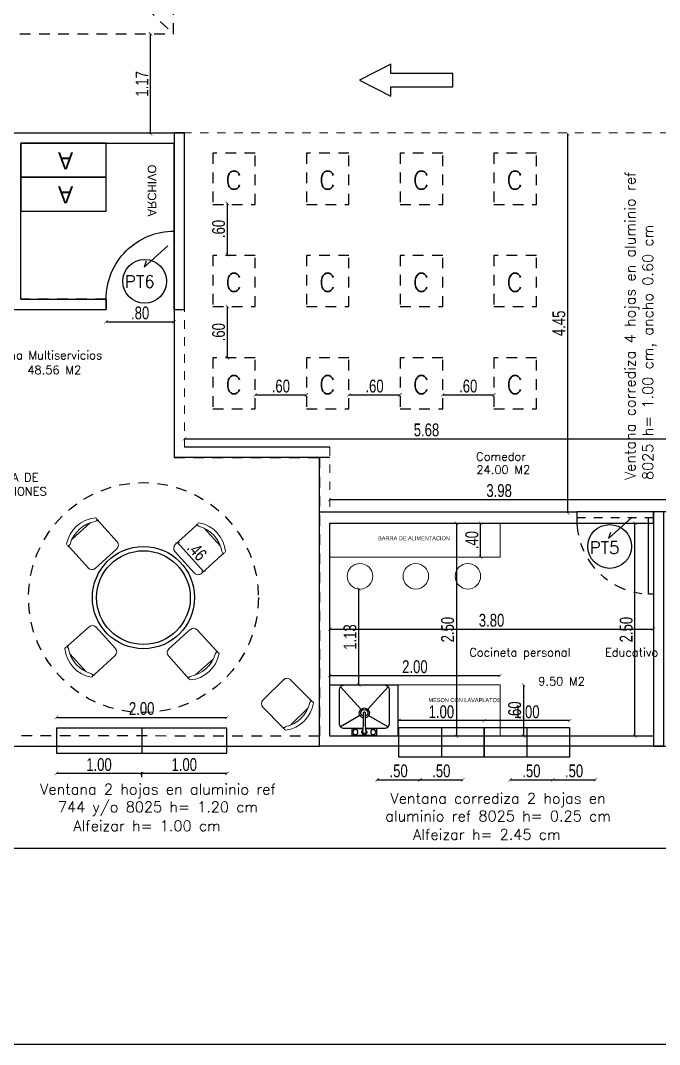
# Model space of a CAD drawing. Header units: metres. Extents: x 167 to 250, y 44 to 219.
# Drawn here: x 233.51 to 241.02, y 95.22 to 107.25 of the extents above; entities that cross this region are included whole.
import ezdxf

# ---------------------------------------------------------------- set-up
doc = ezdxf.new("R2010")
doc.units = ezdxf.units.M
for name, pattern in [('06-PT1-01$0$HIDDEN2', [0.1875, 0.125, -0.0625]), ('HIDDEN', [9.525, 6.35, -3.175]), ('TRAZO_Y_PUNTO2', [0.5, 0.25, -0.125, 0, -0.125])]:
    doc.linetypes.add(name, pattern=pattern)
for name, color, linetype, lineweight in [('A-PROY', 6, 'HIDDEN', 9), ('accesorios', 133, 'Continuous', 5), ('COTAS', 253, 'Continuous', 15), ('LINEA SUAVE', 253, 'Continuous', 5), ('muros', 5, 'Continuous', 25), ('puntea', 253, '06-PT1-01$0$HIDDEN2', 25)]:
    doc.layers.add(name, color=color, linetype=linetype, lineweight=lineweight)
for name, color, linetype in [('A-TEXTO', 130, 'Continuous'), ('A_MOBILIARIO', 8, 'Continuous'), ('A_TEXTO', 130, 'Continuous')]:
    doc.layers.add(name, color=color, linetype=linetype)
doc.layers.add('A1-DISEÑO', color=210, linetype='Continuous', transparency=0.2)
doc.styles.add('CORDENADAS', font='romans.shx', dxfattribs={"height": 1})
doc.styles.add('ING_75', font='swisscl.ttf', dxfattribs={"height": 0.15})
doc.dimstyles.new('ESC_1_75_ING', dxfattribs={"dimtxt": 0.15, "dimasz": 0.04, "dimexe": 0, "dimexo": 0, "dimgap": 0.0263, "dimtad": 1, "dimzin": 4, "dimdsep": 46, "dimtxsty": 'ING_75', "dimblk": 'ARCHTICK', "dimcen": 0.06, "dimse1": 1, "dimse2": 1, "dimclrd": 256, "dimclre": 2, "dimclrt": 1, "dimadec": 0, "dimazin": 0, "dimtfac": 1, "dimtix": 1, "dimtmove": 2, "dimatfit": 3, "dimldrblk": 'ARCHTICK', "dimfxl": 0, "dimtvp": 1.75, "dimtolj": 1, "dimtzin": 4, "dimarcsym": 0})

# ---------------------------------------------------------------- blocks, each defined once
blk = doc.blocks.new('_ArchTick')
at = {"color": 0, "linetype": 'ByBlock', "const_width": 0.15}
blk.add_lwpolyline([(-0.5, -0.5), (0.5, 0.5)], dxfattribs=at)
blk = doc.blocks.new('*D616')
at = {"layer": 'Defpoints', "color": 0, "transparency": 16777216}
for p in [(239.145, 99.445), (239.145, 98.845), (239.42, 98.845)]:
    blk.add_point(p, dxfattribs=at)
at = {"layer": 'muros', "lineweight": -2, "transparency": 16777216}
blk.add_line((239.42, 99.445), (239.42, 98.845), dxfattribs=at)
at = {"layer": 'muros', "lineweight": -2, "transparency": 16777216, "xscale": 0.04, "yscale": 0.04, "zscale": 0.04}
for p, rotation in [((239.42, 99.445), 90), ((239.42, 98.845), 270)]:
    blk.add_blockref('_ArchTick', p, dxfattribs=dict(at, rotation=rotation))
at = {"layer": 'muros', "color": 1, "transparency": 16777216, "insert": (239.317, 99.145), "char_height": 0.15, "attachment_point": 5, "rotation": 90, "style": 'ING_75'}
blk.add_mtext('\\A1;.60', dxfattribs=at)
blk = doc.blocks.new('*D638')
at = {"layer": 'Defpoints', "color": 0, "transparency": 16777216}
for p in [(238.917, 101.345), (239.145, 101.345), (239.145, 100.945)]:
    blk.add_point(p, dxfattribs=at)
at = {"layer": 'muros', "lineweight": -2, "transparency": 16777216}
blk.add_line((238.917, 100.945), (238.917, 101.345), dxfattribs=at)
at = {"layer": 'muros', "lineweight": -2, "transparency": 16777216, "xscale": 0.04, "yscale": 0.04, "zscale": 0.04}
for p, rotation in [((238.917, 101.345), 90), ((238.917, 100.945), 270)]:
    blk.add_blockref('_ArchTick', p, dxfattribs=dict(at, rotation=rotation))
at = {"layer": 'muros', "color": 1, "transparency": 16777216, "insert": (238.814, 101.145), "char_height": 0.15, "attachment_point": 5, "rotation": 90, "style": 'ING_75'}
blk.add_mtext('\\A1;.40', dxfattribs=at)
blk = doc.blocks.new('*D639')
at = {"layer": 'Defpoints', "color": 0, "transparency": 16777216}
for p in [(237.486, 100.571), (237.5, 100.571), (237.145, 99.445)]:
    blk.add_point(p, dxfattribs=at)
at = {"layer": 'muros', "lineweight": -2, "transparency": 16777216}
blk.add_line((237.486, 99.445), (237.486, 100.571), dxfattribs=at)
at = {"layer": 'muros', "lineweight": -2, "transparency": 16777216, "xscale": 0.04, "yscale": 0.04, "zscale": 0.04}
for p, rotation in [((237.486, 100.571), 90), ((237.486, 99.445), 270)]:
    blk.add_blockref('_ArchTick', p, dxfattribs=dict(at, rotation=rotation))
at = {"layer": 'muros', "color": 1, "transparency": 16777216, "insert": (237.383, 100.008), "char_height": 0.15, "attachment_point": 5, "rotation": 90, "style": 'ING_75'}
blk.add_mtext('\\A1;1.13', dxfattribs=at)
blk = doc.blocks.new('LAVADO')
for p, q in [((0.195, 0.043), (0.085, 0.235)), ((0.257, 0.034), (0.48, 0.235)), ((0.195, -0.043), (0.085, -0.235)), ((0.257, -0.034), (0.48, -0.235))]:
    blk.add_line(p, q)
for points in [[(0.07, 0.011), (0.07, 0.2, -0.414214), (0.12, 0.25), (0.445, 0.25, -0.414214), (0.495, 0.2), (0.495, -0.2, -0.414214), (0.445, -0.25), (0.12, -0.25, -0.414214), (0.07, -0.2), (0.07, -0.011, -0.414214)], [(0.065, -0.011), (0.065, -0.125), (0, -0.125), (0, 0.125), (0.065, 0.125), (0.065, 0.011, -0.414214)]]:
    blk.add_lwpolyline(points, format="xyb")
blk.add_lwpolyline([(0.034, -0.015), (0.1, -0.008), (0.225, -0.008, 1), (0.225, 0.007), (0.1, 0.007), (0.034, 0.015, 1.118823)], format="xyb", close=True)
for centre in [(0.032, 0.088), (0.032, -0.088)]:
    blk.add_circle(centre, 0.025)
for centre, radius, start, end in [((0.032, 0), 0.025, 30.4504, 329.5496), ((0.22, 0), 0.05, 188.6269, 171.3731), ((0.22, 0), 0.035, 192.3736, 167.6264)]:
    blk.add_arc(centre, radius, start, end)
blk = doc.blocks.new('*D640')
at = {"layer": 'Defpoints', "color": 0, "transparency": 16777216}
for p in [(239.145, 99.556), (237.145, 99.445), (239.145, 99.445)]:
    blk.add_point(p, dxfattribs=at)
at = {"layer": 'muros', "lineweight": -2, "transparency": 16777216}
blk.add_line((237.145, 99.556), (239.145, 99.556), dxfattribs=at)
at = {"layer": 'muros', "lineweight": -2, "transparency": 16777216, "xscale": 0.04, "yscale": 0.04, "zscale": 0.04, "rotation": 180}
blk.add_blockref('_ArchTick', (237.145, 99.556), dxfattribs=at)
at = {"layer": 'muros', "lineweight": -2, "transparency": 16777216, "xscale": 0.04, "yscale": 0.04, "zscale": 0.04}
blk.add_blockref('_ArchTick', (239.145, 99.556), dxfattribs=at)
at = {"layer": 'muros', "color": 1, "transparency": 16777216, "insert": (238.145, 99.659), "char_height": 0.15, "attachment_point": 5, "style": 'ING_75'}
blk.add_mtext('\\A1;2.00', dxfattribs=at)
blk = doc.blocks.new('*D682')
at = {"layer": 'Defpoints', "color": 0, "transparency": 16777216}
for p in [(239.433, 105.915), (239.939, 105.915), (239.433, 101.465)]:
    blk.add_point(p, dxfattribs=at)
at = {"layer": 'muros', "lineweight": -2, "transparency": 16777216}
blk.add_line((239.939, 101.465), (239.939, 105.915), dxfattribs=at)
at = {"layer": 'muros', "lineweight": -2, "transparency": 16777216, "xscale": 0.04, "yscale": 0.04, "zscale": 0.04}
for p, rotation in [((239.939, 105.915), 90), ((239.939, 101.465), 270)]:
    blk.add_blockref('_ArchTick', p, dxfattribs=dict(at, rotation=rotation))
at = {"layer": 'muros', "color": 1, "transparency": 16777216, "insert": (239.836, 103.69), "char_height": 0.15, "attachment_point": 5, "rotation": 90, "style": 'ING_75'}
blk.add_mtext('\\A1;4.45', dxfattribs=at)
blk = doc.blocks.new('*D736')
at = {"layer": 'COTAS', "lineweight": -2, "transparency": 16777216}
blk.add_line((228.167, 94.529), (228.167, 93.529), dxfattribs=at)
at = {"layer": 'Defpoints', "color": 0, "transparency": 16777216}
for p in [(228.333, 94.529), (228.167, 93.529), (228.333, 93.529)]:
    blk.add_point(p, dxfattribs=at)
at = {"layer": 'COTAS', "lineweight": -2, "transparency": 16777216, "xscale": 0.04, "yscale": 0.04, "zscale": 0.04}
for p, rotation in [((228.167, 94.529), 90), ((228.167, 93.529), 270)]:
    blk.add_blockref('_ArchTick', p, dxfattribs=dict(at, rotation=rotation))
at = {"layer": 'COTAS', "color": 1, "transparency": 16777216, "insert": (228.064, 94.029), "char_height": 0.15, "attachment_point": 5, "rotation": 90, "style": 'ING_75'}
blk.add_mtext('\\A1;1.00', dxfattribs=at)
blk = doc.blocks.new('*D737')
at = {"layer": 'Defpoints', "color": 0, "transparency": 16777216}
for p in [(228.333, 94.663), (228.333, 94.373), (228.733, 94.373)]:
    blk.add_point(p, dxfattribs=at)
at = {"layer": 'muros', "lineweight": -2, "transparency": 16777216}
blk.add_line((228.733, 94.663), (228.333, 94.663), dxfattribs=at)
at = {"layer": 'muros', "lineweight": -2, "transparency": 16777216, "xscale": 0.04, "yscale": 0.04, "zscale": 0.04, "rotation": 180}
blk.add_blockref('_ArchTick', (228.333, 94.663), dxfattribs=at)
at = {"layer": 'muros', "lineweight": -2, "transparency": 16777216, "xscale": 0.04, "yscale": 0.04, "zscale": 0.04}
blk.add_blockref('_ArchTick', (228.733, 94.663), dxfattribs=at)
at = {"layer": 'muros', "color": 1, "transparency": 16777216, "insert": (228.533, 94.766), "char_height": 0.15, "attachment_point": 5, "style": 'ING_75'}
blk.add_mtext('\\A1;.40', dxfattribs=at)
blk = doc.blocks.new('*D738')
at = {"layer": 'Defpoints', "color": 0, "transparency": 16777216}
for p in [(229.133, 94.664), (228.733, 94.373), (229.133, 94.373)]:
    blk.add_point(p, dxfattribs=at)
at = {"layer": 'muros', "lineweight": -2, "transparency": 16777216}
blk.add_line((228.733, 94.664), (229.133, 94.664), dxfattribs=at)
at = {"layer": 'muros', "lineweight": -2, "transparency": 16777216, "xscale": 0.04, "yscale": 0.04, "zscale": 0.04, "rotation": 180}
blk.add_blockref('_ArchTick', (228.733, 94.664), dxfattribs=at)
at = {"layer": 'muros', "lineweight": -2, "transparency": 16777216, "xscale": 0.04, "yscale": 0.04, "zscale": 0.04}
blk.add_blockref('_ArchTick', (229.133, 94.664), dxfattribs=at)
at = {"layer": 'muros', "color": 1, "transparency": 16777216, "insert": (228.933, 94.767), "char_height": 0.15, "attachment_point": 5, "style": 'ING_75'}
blk.add_mtext('\\A1;.40', dxfattribs=at)
blk = doc.blocks.new('*D747')
at = {"layer": 'Defpoints', "color": 0, "transparency": 16777216}
for p in [(240.045, 101.345), (240.729, 101.345), (240.945, 98.845)]:
    blk.add_point(p, dxfattribs=at)
at = {"layer": 'muros', "lineweight": -2, "transparency": 16777216}
blk.add_line((240.729, 98.845), (240.729, 101.345), dxfattribs=at)
at = {"layer": 'muros', "lineweight": -2, "transparency": 16777216, "xscale": 0.04, "yscale": 0.04, "zscale": 0.04}
for p, rotation in [((240.729, 101.345), 90), ((240.729, 98.845), 270)]:
    blk.add_blockref('_ArchTick', p, dxfattribs=dict(at, rotation=rotation))
at = {"layer": 'muros', "color": 1, "transparency": 16777216, "insert": (240.626, 100.095), "char_height": 0.15, "attachment_point": 5, "rotation": 90, "style": 'ING_75'}
blk.add_mtext('\\A1;2.50', dxfattribs=at)
blk = doc.blocks.new('*D769')
at = {"layer": 'Defpoints', "color": 0, "transparency": 16777216}
for p in [(235.042, 107.087), (235.311, 107.087), (237.145, 105.915)]:
    blk.add_point(p, dxfattribs=at)
at = {"layer": 'muros', "lineweight": -2, "transparency": 16777216}
blk.add_line((235.042, 105.915), (235.042, 107.087), dxfattribs=at)
at = {"layer": 'muros', "lineweight": -2, "transparency": 16777216, "xscale": 0.04, "yscale": 0.04, "zscale": 0.04}
for p, rotation in [((235.042, 107.087), 90), ((235.042, 105.915), 270)]:
    blk.add_blockref('_ArchTick', p, dxfattribs=dict(at, rotation=rotation))
at = {"layer": 'muros', "color": 1, "transparency": 16777216, "insert": (234.941, 106.501), "char_height": 0.15, "attachment_point": 5, "rotation": 90, "style": 'ING_75'}
blk.add_mtext('\\A1;1.17', dxfattribs=at)
blk = doc.blocks.new('*D772')
at = {"layer": 'Defpoints', "color": 0, "transparency": 16777216}
for p in [(235.439, 102.662), (241.123, 102.662), (241.123, 102.336)]:
    blk.add_point(p, dxfattribs=at)
at = {"layer": 'muros', "lineweight": -2, "transparency": 16777216}
blk.add_line((235.439, 102.336), (241.123, 102.336), dxfattribs=at)
at = {"layer": 'muros', "lineweight": -2, "transparency": 16777216, "xscale": 0.04, "yscale": 0.04, "zscale": 0.04, "rotation": 180}
blk.add_blockref('_ArchTick', (235.439, 102.336), dxfattribs=at)
at = {"layer": 'muros', "lineweight": -2, "transparency": 16777216, "xscale": 0.04, "yscale": 0.04, "zscale": 0.04}
blk.add_blockref('_ArchTick', (241.123, 102.336), dxfattribs=at)
at = {"layer": 'muros', "color": 1, "transparency": 16777216, "insert": (238.281, 102.439), "char_height": 0.15, "attachment_point": 5, "style": 'ING_75'}
blk.add_mtext('\\A1;5.68', dxfattribs=at)
blk = doc.blocks.new('rhyhyj')
at = {"layer": 'LINEA SUAVE'}
for p, q in [((223.943, 104.857), (223.943, 104.514)), ((224.001, 104.914), (224.324, 104.914)), ((224.324, 104.914), (224.001, 104.914)), ((224.381, 104.544), (224.381, 104.828)), ((224.001, 104.457), (224.324, 104.457)), ((224.324, 104.457), (224.001, 104.457))]:
    blk.add_line(p, q, dxfattribs=at)
for centre, radius, start, end in [((224.001, 104.857), 0.0571, 90, 180), ((224.324, 104.972), 0.0571, 270, 297.5844), ((224.324, 104.857), 0.0571, 62.4156, 90), ((224.369, 104.898), 0.0209, 53.3099, 212.0274), ((224.035, 104.686), 0.374, 327.5758, 32.4242), ((224.077, 104.686), 0.381, 323.1301, 36.8699), ((224.001, 104.514), 0.0571, 180, 270), ((224.324, 104.514), 0.0571, 270, 297.5844), ((224.369, 104.474), 0.0209, 147.9726, 306.6901), ((224.324, 104.4), 0.0571, 62.4156, 90)]:
    blk.add_arc(centre, radius, start, end, dxfattribs=at)
blk = doc.blocks.new('*D778')
at = {"layer": 'Defpoints', "color": 0, "transparency": 16777216}
for p in [(235.331, 101.094), (235.638, 100.755), (235.664, 100.779)]:
    blk.add_point(p, dxfattribs=at)
at = {"layer": 'muros', "lineweight": -2, "transparency": 16777216}
blk.add_line((235.357, 101.117), (235.664, 100.779), dxfattribs=at)
at = {"layer": 'muros', "lineweight": -2, "transparency": 16777216, "xscale": 0.04, "yscale": 0.04, "zscale": 0.04}
for p, rotation in [((235.357, 101.117), 132.1910990063001), ((235.664, 100.779), 312.1910990063001)]:
    blk.add_blockref('_ArchTick', p, dxfattribs=dict(at, rotation=rotation))
at = {"layer": 'muros', "color": 1, "transparency": 16777216, "insert": (235.587, 101.017), "char_height": 0.15, "attachment_point": 5, "rotation": 312.1911, "style": 'ING_75'}
blk.add_mtext('\\A1;.46', dxfattribs=at)
blk = doc.blocks.new('*U819')
at = {"layer": 'A1-DISEÑO', "linetype": 'TRAZO_Y_PUNTO2', "ltscale": 0.08, "transparency": 33554687}
blk.add_line((1.2, -0.06), (0.4, -0.06), dxfattribs=at)
at = {"layer": 'A1-DISEÑO', "transparency": 33554687}
for points in [[(0.45, -0.06), (0.4, -0.06), (0.4, 0.74), (0.45, 0.74)], [(1.2, 0), (0.4, 0), (0.4, -0.12), (1.2, -0.12)]]:
    blk.add_lwpolyline(points, close=True, dxfattribs=at)
at = {"layer": 'A1-DISEÑO', "linetype": 'TRAZO_Y_PUNTO2', "ltscale": 0.5, "transparency": 33554687}
blk.add_arc((0.425, -0.035), 0.776, 2.6157, 88.1534, dxfattribs=at)
blk = doc.blocks.new('*D839')
at = {"layer": 'Defpoints', "color": 0, "transparency": 16777216}
for p in [(235.771, 103.886), (235.944, 103.886), (235.771, 103.286)]:
    blk.add_point(p, dxfattribs=at)
at = {"layer": 'muros', "lineweight": -2, "transparency": 16777216}
blk.add_line((235.944, 103.286), (235.944, 103.886), dxfattribs=at)
at = {"layer": 'muros', "lineweight": -2, "transparency": 16777216, "xscale": 0.04, "yscale": 0.04, "zscale": 0.04}
for p, rotation in [((235.944, 103.886), 90), ((235.944, 103.286), 270)]:
    blk.add_blockref('_ArchTick', p, dxfattribs=dict(at, rotation=rotation))
at = {"layer": 'muros', "color": 1, "transparency": 16777216, "insert": (235.841, 103.586), "char_height": 0.15, "attachment_point": 5, "rotation": 90, "style": 'ING_75'}
blk.add_mtext('\\A1;.60', dxfattribs=at)
blk = doc.blocks.new('*D840')
at = {"layer": 'Defpoints', "color": 0, "transparency": 16777216}
for p in [(236.871, 102.85), (236.271, 102.686), (236.871, 102.686)]:
    blk.add_point(p, dxfattribs=at)
at = {"layer": 'muros', "lineweight": -2, "transparency": 16777216}
blk.add_line((236.271, 102.85), (236.871, 102.85), dxfattribs=at)
at = {"layer": 'muros', "lineweight": -2, "transparency": 16777216, "xscale": 0.04, "yscale": 0.04, "zscale": 0.04, "rotation": 180}
blk.add_blockref('_ArchTick', (236.271, 102.85), dxfattribs=at)
at = {"layer": 'muros', "lineweight": -2, "transparency": 16777216, "xscale": 0.04, "yscale": 0.04, "zscale": 0.04}
blk.add_blockref('_ArchTick', (236.871, 102.85), dxfattribs=at)
at = {"layer": 'muros', "color": 1, "transparency": 16777216, "insert": (236.571, 102.953), "char_height": 0.15, "attachment_point": 5, "style": 'ING_75'}
blk.add_mtext('\\A1;.60', dxfattribs=at)
blk = doc.blocks.new('*D841')
at = {"layer": 'Defpoints', "color": 0, "transparency": 16777216}
for p in [(237.145, 102.235), (241.123, 102.235), (241.123, 101.622)]:
    blk.add_point(p, dxfattribs=at)
at = {"layer": 'muros', "lineweight": -2, "transparency": 16777216}
blk.add_line((237.145, 101.622), (241.123, 101.622), dxfattribs=at)
at = {"layer": 'muros', "lineweight": -2, "transparency": 16777216, "xscale": 0.04, "yscale": 0.04, "zscale": 0.04, "rotation": 180}
blk.add_blockref('_ArchTick', (237.145, 101.622), dxfattribs=at)
at = {"layer": 'muros', "lineweight": -2, "transparency": 16777216, "xscale": 0.04, "yscale": 0.04, "zscale": 0.04}
blk.add_blockref('_ArchTick', (241.123, 101.622), dxfattribs=at)
at = {"layer": 'muros', "color": 1, "transparency": 16777216, "insert": (239.134, 101.726), "char_height": 0.15, "attachment_point": 5, "style": 'ING_75'}
blk.add_mtext('\\A1;3.98', dxfattribs=at)
blk = doc.blocks.new('*D847')
at = {"layer": 'Defpoints', "color": 0, "transparency": 16777216}
for p in [(235.771, 105.098), (235.944, 105.098), (235.771, 104.498)]:
    blk.add_point(p, dxfattribs=at)
at = {"layer": 'muros', "lineweight": -2, "transparency": 16777216}
blk.add_line((235.944, 104.498), (235.944, 105.098), dxfattribs=at)
at = {"layer": 'muros', "lineweight": -2, "transparency": 16777216, "xscale": 0.04, "yscale": 0.04, "zscale": 0.04}
for p, rotation in [((235.944, 105.098), 90), ((235.944, 104.498), 270)]:
    blk.add_blockref('_ArchTick', p, dxfattribs=dict(at, rotation=rotation))
at = {"layer": 'muros', "color": 1, "transparency": 16777216, "insert": (235.841, 104.798), "char_height": 0.15, "attachment_point": 5, "rotation": 90, "style": 'ING_75'}
blk.add_mtext('\\A1;.60', dxfattribs=at)
blk = doc.blocks.new('*D848')
at = {"layer": 'Defpoints', "color": 0, "transparency": 16777216}
for p in [(237.971, 102.85), (237.371, 102.686), (237.971, 102.686)]:
    blk.add_point(p, dxfattribs=at)
at = {"layer": 'muros', "lineweight": -2, "transparency": 16777216}
blk.add_line((237.371, 102.85), (237.971, 102.85), dxfattribs=at)
at = {"layer": 'muros', "lineweight": -2, "transparency": 16777216, "xscale": 0.04, "yscale": 0.04, "zscale": 0.04, "rotation": 180}
blk.add_blockref('_ArchTick', (237.371, 102.85), dxfattribs=at)
at = {"layer": 'muros', "lineweight": -2, "transparency": 16777216, "xscale": 0.04, "yscale": 0.04, "zscale": 0.04}
blk.add_blockref('_ArchTick', (237.971, 102.85), dxfattribs=at)
at = {"layer": 'muros', "color": 1, "transparency": 16777216, "insert": (237.671, 102.953), "char_height": 0.15, "attachment_point": 5, "style": 'ING_75'}
blk.add_mtext('\\A1;.60', dxfattribs=at)
blk = doc.blocks.new('*D849')
at = {"layer": 'Defpoints', "color": 0, "transparency": 16777216}
for p in [(239.071, 102.85), (238.471, 102.686), (239.071, 102.686)]:
    blk.add_point(p, dxfattribs=at)
at = {"layer": 'muros', "lineweight": -2, "transparency": 16777216}
blk.add_line((238.471, 102.85), (239.071, 102.85), dxfattribs=at)
at = {"layer": 'muros', "lineweight": -2, "transparency": 16777216, "xscale": 0.04, "yscale": 0.04, "zscale": 0.04, "rotation": 180}
blk.add_blockref('_ArchTick', (238.471, 102.85), dxfattribs=at)
at = {"layer": 'muros', "lineweight": -2, "transparency": 16777216, "xscale": 0.04, "yscale": 0.04, "zscale": 0.04}
blk.add_blockref('_ArchTick', (239.071, 102.85), dxfattribs=at)
at = {"layer": 'muros', "color": 1, "transparency": 16777216, "insert": (238.771, 102.953), "char_height": 0.15, "attachment_point": 5, "style": 'ING_75'}
blk.add_mtext('\\A1;.60', dxfattribs=at)
blk = doc.blocks.new('*D860')
at = {"layer": 'Defpoints', "color": 0, "transparency": 16777216}
for p in [(234.519, 103.854), (235.319, 103.854), (235.319, 103.709)]:
    blk.add_point(p, dxfattribs=at)
at = {"layer": 'muros', "lineweight": -2, "transparency": 16777216}
blk.add_line((234.519, 103.709), (235.319, 103.709), dxfattribs=at)
at = {"layer": 'muros', "lineweight": -2, "transparency": 16777216, "xscale": 0.04, "yscale": 0.04, "zscale": 0.04, "rotation": 180}
blk.add_blockref('_ArchTick', (234.519, 103.709), dxfattribs=at)
at = {"layer": 'muros', "lineweight": -2, "transparency": 16777216, "xscale": 0.04, "yscale": 0.04, "zscale": 0.04}
blk.add_blockref('_ArchTick', (235.319, 103.709), dxfattribs=at)
at = {"layer": 'muros', "color": 1, "transparency": 16777216, "insert": (234.919, 103.812), "char_height": 0.15, "attachment_point": 5, "style": 'ING_75'}
blk.add_mtext('\\A1;.80', dxfattribs=at)
blk = doc.blocks.new('*D910')
at = {"layer": 'Defpoints', "color": 0, "transparency": 16777216}
for p in [(235.938, 99.065), (233.936, 98.939), (235.938, 98.939)]:
    blk.add_point(p, dxfattribs=at)
at = {"layer": 'muros', "lineweight": -2, "transparency": 16777216}
blk.add_line((233.936, 99.065), (235.938, 99.065), dxfattribs=at)
at = {"layer": 'muros', "lineweight": -2, "transparency": 16777216, "xscale": 0.04, "yscale": 0.04, "zscale": 0.04, "rotation": 180}
blk.add_blockref('_ArchTick', (233.936, 99.065), dxfattribs=at)
at = {"layer": 'muros', "lineweight": -2, "transparency": 16777216, "xscale": 0.04, "yscale": 0.04, "zscale": 0.04}
blk.add_blockref('_ArchTick', (235.938, 99.065), dxfattribs=at)
at = {"layer": 'muros', "color": 1, "transparency": 16777216, "insert": (234.937, 99.168), "char_height": 0.15, "attachment_point": 5, "style": 'ING_75'}
blk.add_mtext('\\A1;2.00', dxfattribs=at)
blk = doc.blocks.new('*D911')
at = {"layer": 'Defpoints', "color": 0, "transparency": 16777216}
for p in [(233.936, 98.645), (234.937, 98.645), (233.936, 98.407)]:
    blk.add_point(p, dxfattribs=at)
at = {"layer": 'muros', "lineweight": -2, "transparency": 16777216}
blk.add_line((234.937, 98.407), (233.936, 98.407), dxfattribs=at)
at = {"layer": 'muros', "lineweight": -2, "transparency": 16777216, "xscale": 0.04, "yscale": 0.04, "zscale": 0.04, "rotation": 180}
blk.add_blockref('_ArchTick', (233.936, 98.407), dxfattribs=at)
at = {"layer": 'muros', "lineweight": -2, "transparency": 16777216, "xscale": 0.04, "yscale": 0.04, "zscale": 0.04}
blk.add_blockref('_ArchTick', (234.937, 98.407), dxfattribs=at)
at = {"layer": 'muros', "color": 1, "transparency": 16777216, "insert": (234.436, 98.51), "char_height": 0.15, "attachment_point": 5, "style": 'ING_75'}
blk.add_mtext('\\A1;1.00', dxfattribs=at)
blk = doc.blocks.new('*D912')
at = {"layer": 'Defpoints', "color": 0, "transparency": 16777216}
for p in [(234.937, 98.645), (235.938, 98.645), (234.937, 98.407)]:
    blk.add_point(p, dxfattribs=at)
at = {"layer": 'muros', "lineweight": -2, "transparency": 16777216}
blk.add_line((235.938, 98.407), (234.937, 98.407), dxfattribs=at)
at = {"layer": 'muros', "lineweight": -2, "transparency": 16777216, "xscale": 0.04, "yscale": 0.04, "zscale": 0.04, "rotation": 180}
blk.add_blockref('_ArchTick', (234.937, 98.407), dxfattribs=at)
at = {"layer": 'muros', "lineweight": -2, "transparency": 16777216, "xscale": 0.04, "yscale": 0.04, "zscale": 0.04}
blk.add_blockref('_ArchTick', (235.938, 98.407), dxfattribs=at)
at = {"layer": 'muros', "color": 1, "transparency": 16777216, "insert": (235.437, 98.51), "char_height": 0.15, "attachment_point": 5, "style": 'ING_75'}
blk.add_mtext('\\A1;1.00', dxfattribs=at)
blk = doc.blocks.new('*D917')
at = {"layer": 'Defpoints', "color": 0, "transparency": 16777216}
for p in [(239.262, 98.529), (239.763, 98.529), (239.763, 98.333)]:
    blk.add_point(p, dxfattribs=at)
at = {"layer": 'muros', "lineweight": -2, "transparency": 16777216}
blk.add_line((239.262, 98.333), (239.763, 98.333), dxfattribs=at)
at = {"layer": 'muros', "lineweight": -2, "transparency": 16777216, "xscale": 0.04, "yscale": 0.04, "zscale": 0.04, "rotation": 180}
blk.add_blockref('_ArchTick', (239.262, 98.333), dxfattribs=at)
at = {"layer": 'muros', "lineweight": -2, "transparency": 16777216, "xscale": 0.04, "yscale": 0.04, "zscale": 0.04}
blk.add_blockref('_ArchTick', (239.763, 98.333), dxfattribs=at)
at = {"layer": 'muros', "color": 1, "transparency": 16777216, "insert": (239.513, 98.436), "char_height": 0.15, "attachment_point": 5, "style": 'ING_75'}
blk.add_mtext('\\A1;.50', dxfattribs=at)
blk = doc.blocks.new('*D918')
at = {"layer": 'Defpoints', "color": 0, "transparency": 16777216}
for p in [(239.763, 98.529), (240.265, 98.529), (240.265, 98.333)]:
    blk.add_point(p, dxfattribs=at)
at = {"layer": 'muros', "lineweight": -2, "transparency": 16777216}
blk.add_line((239.763, 98.333), (240.265, 98.333), dxfattribs=at)
at = {"layer": 'muros', "lineweight": -2, "transparency": 16777216, "xscale": 0.04, "yscale": 0.04, "zscale": 0.04, "rotation": 180}
blk.add_blockref('_ArchTick', (239.763, 98.333), dxfattribs=at)
at = {"layer": 'muros', "lineweight": -2, "transparency": 16777216, "xscale": 0.04, "yscale": 0.04, "zscale": 0.04}
blk.add_blockref('_ArchTick', (240.265, 98.333), dxfattribs=at)
at = {"layer": 'muros', "color": 1, "transparency": 16777216, "insert": (240.014, 98.436), "char_height": 0.15, "attachment_point": 5, "style": 'ING_75'}
blk.add_mtext('\\A1;.50', dxfattribs=at)
blk = doc.blocks.new('*D919')
at = {"layer": 'Defpoints', "color": 0, "transparency": 16777216}
for p in [(238.958, 99.027), (238.958, 98.947), (239.96, 98.947)]:
    blk.add_point(p, dxfattribs=at)
at = {"layer": 'muros', "lineweight": -2, "transparency": 16777216}
blk.add_line((239.96, 99.027), (238.958, 99.027), dxfattribs=at)
at = {"layer": 'muros', "lineweight": -2, "transparency": 16777216, "xscale": 0.04, "yscale": 0.04, "zscale": 0.04, "rotation": 180}
blk.add_blockref('_ArchTick', (238.958, 99.027), dxfattribs=at)
at = {"layer": 'muros', "lineweight": -2, "transparency": 16777216, "xscale": 0.04, "yscale": 0.04, "zscale": 0.04}
blk.add_blockref('_ArchTick', (239.96, 99.027), dxfattribs=at)
at = {"layer": 'muros', "color": 1, "transparency": 16777216, "insert": (239.459, 99.13), "char_height": 0.15, "attachment_point": 5, "style": 'ING_75'}
blk.add_mtext('\\A1;1.00', dxfattribs=at)
blk = doc.blocks.new('*D920')
at = {"layer": 'Defpoints', "color": 0, "transparency": 16777216}
for p in [(237.703, 98.529), (238.204, 98.529), (238.204, 98.333)]:
    blk.add_point(p, dxfattribs=at)
at = {"layer": 'muros', "lineweight": -2, "transparency": 16777216}
blk.add_line((237.703, 98.333), (238.204, 98.333), dxfattribs=at)
at = {"layer": 'muros', "lineweight": -2, "transparency": 16777216, "xscale": 0.04, "yscale": 0.04, "zscale": 0.04, "rotation": 180}
blk.add_blockref('_ArchTick', (237.703, 98.333), dxfattribs=at)
at = {"layer": 'muros', "lineweight": -2, "transparency": 16777216, "xscale": 0.04, "yscale": 0.04, "zscale": 0.04}
blk.add_blockref('_ArchTick', (238.204, 98.333), dxfattribs=at)
at = {"layer": 'muros', "color": 1, "transparency": 16777216, "insert": (237.954, 98.436), "char_height": 0.15, "attachment_point": 5, "style": 'ING_75'}
blk.add_mtext('\\A1;.50', dxfattribs=at)
blk = doc.blocks.new('*D921')
at = {"layer": 'Defpoints', "color": 0, "transparency": 16777216}
for p in [(238.204, 98.529), (238.706, 98.529), (238.706, 98.333)]:
    blk.add_point(p, dxfattribs=at)
at = {"layer": 'muros', "lineweight": -2, "transparency": 16777216}
blk.add_line((238.204, 98.333), (238.706, 98.333), dxfattribs=at)
at = {"layer": 'muros', "lineweight": -2, "transparency": 16777216, "xscale": 0.04, "yscale": 0.04, "zscale": 0.04, "rotation": 180}
blk.add_blockref('_ArchTick', (238.204, 98.333), dxfattribs=at)
at = {"layer": 'muros', "lineweight": -2, "transparency": 16777216, "xscale": 0.04, "yscale": 0.04, "zscale": 0.04}
blk.add_blockref('_ArchTick', (238.706, 98.333), dxfattribs=at)
at = {"layer": 'muros', "color": 1, "transparency": 16777216, "insert": (238.455, 98.436), "char_height": 0.15, "attachment_point": 5, "style": 'ING_75'}
blk.add_mtext('\\A1;.50', dxfattribs=at)
blk = doc.blocks.new('*D922')
at = {"layer": 'Defpoints', "color": 0, "transparency": 16777216}
for p in [(237.955, 99.027), (237.955, 98.947), (238.958, 98.947)]:
    blk.add_point(p, dxfattribs=at)
at = {"layer": 'muros', "lineweight": -2, "transparency": 16777216}
blk.add_line((238.958, 99.027), (237.955, 99.027), dxfattribs=at)
at = {"layer": 'muros', "lineweight": -2, "transparency": 16777216, "xscale": 0.04, "yscale": 0.04, "zscale": 0.04, "rotation": 180}
blk.add_blockref('_ArchTick', (237.955, 99.027), dxfattribs=at)
at = {"layer": 'muros', "lineweight": -2, "transparency": 16777216, "xscale": 0.04, "yscale": 0.04, "zscale": 0.04}
blk.add_blockref('_ArchTick', (238.958, 99.027), dxfattribs=at)
at = {"layer": 'muros', "color": 1, "transparency": 16777216, "insert": (238.456, 99.13), "char_height": 0.15, "attachment_point": 5, "style": 'ING_75'}
blk.add_mtext('\\A1;1.00', dxfattribs=at)
blk = doc.blocks.new('*D959')
at = {"layer": 'Defpoints', "color": 0, "transparency": 16777216}
for p in [(240.945, 101.479), (237.145, 100.945), (240.945, 100.101)]:
    blk.add_point(p, dxfattribs=at)
at = {"layer": 'muros', "lineweight": -2, "transparency": 16777216}
blk.add_line((237.145, 100.101), (240.945, 100.101), dxfattribs=at)
at = {"layer": 'muros', "lineweight": -2, "transparency": 16777216, "xscale": 0.04, "yscale": 0.04, "zscale": 0.04, "rotation": 180}
blk.add_blockref('_ArchTick', (237.145, 100.101), dxfattribs=at)
at = {"layer": 'muros', "lineweight": -2, "transparency": 16777216, "xscale": 0.04, "yscale": 0.04, "zscale": 0.04}
blk.add_blockref('_ArchTick', (240.945, 100.101), dxfattribs=at)
at = {"layer": 'muros', "color": 1, "transparency": 16777216, "insert": (239.045, 100.204), "char_height": 0.15, "attachment_point": 5, "style": 'ING_75'}
blk.add_mtext('\\A1;3.80', dxfattribs=at)
blk = doc.blocks.new('*D962')
at = {"layer": 'Defpoints', "color": 0, "transparency": 16777216}
for p in [(237.145, 101.345), (237.145, 98.845), (238.632, 98.845)]:
    blk.add_point(p, dxfattribs=at)
at = {"layer": 'muros', "lineweight": -2, "transparency": 16777216}
blk.add_line((238.632, 101.345), (238.632, 98.845), dxfattribs=at)
at = {"layer": 'muros', "lineweight": -2, "transparency": 16777216, "xscale": 0.04, "yscale": 0.04, "zscale": 0.04}
for p, rotation in [((238.632, 101.345), 90), ((238.632, 98.845), 270)]:
    blk.add_blockref('_ArchTick', p, dxfattribs=dict(at, rotation=rotation))
at = {"layer": 'muros', "color": 1, "transparency": 16777216, "insert": (238.529, 100.095), "char_height": 0.15, "attachment_point": 5, "rotation": 90, "style": 'ING_75'}
blk.add_mtext('\\A1;2.50', dxfattribs=at)
blk = doc.blocks.new('FEVFVE')
at = {"layer": 'A-TEXTO'}
for points in [[(228.333, 94.537), (228.733, 94.537), (228.733, 93.537), (228.333, 93.537)], [(228.733, 94.537), (229.133, 94.537), (229.133, 93.537), (228.733, 93.537)]]:
    blk.add_lwpolyline(points, close=True, dxfattribs=at)
blk.add_arc((227.3, 95.337), 0.8, 270, 0, dxfattribs=at)
at = {"layer": 'muros', "color": 5}
for p, q in [((227.18, 95.457), (229.253, 95.457)), ((227.18, 95.337), (227.18, 95.457)), ((229.253, 93.417), (229.253, 95.457)), ((227.18, 95.337), (229.133, 95.337)), ((229.133, 93.537), (229.133, 95.337)), ((227.18, 93.417), (227.18, 94.537)), ((227.3, 94.537), (227.18, 94.537)), ((227.3, 93.537), (227.3, 94.537)), ((227.3, 93.537), (229.133, 93.537)), ((227.18, 93.417), (229.253, 93.417))]:
    blk.add_line(p, q, dxfattribs=at)
at = {"color": 4, "insert": (228.27, 95.126), "char_height": 0.1, "attachment_point": 1}
blk.add_mtext_dynamic_manual_height_columns('ARCHIVO', width=1.06958, gutter_width=12.5, heights=[0], dxfattribs=at)
at = {"char_height": 0.2, "attachment_point": 1, "rotation": 90}
for insert in [(228.423, 92.827), (228.823, 92.827)]:
    blk.add_mtext_dynamic_manual_height_columns('\\pxqc;A', width=2.46867, gutter_width=12.5, heights=[0], dxfattribs=dict(at, insert=insert))
at = {"layer": 'COTAS', "color": 1, "true_color": 0xff0f0f}
dim = blk.add_linear_dim(base=(228.167, 93.529), p1=(228.333, 94.529), p2=(228.333, 93.529), angle=90, dimstyle='ESC_1_75_ING', dxfattribs=at)
dim.commit()
dim.dimension.update_dxf_attribs({"geometry": '*D736', "text_midpoint": (228.064, 94.029)})
at = {"layer": 'muros', "color": 114, "true_color": 0x139b48}
for base, p2, picture, middle in [((228.333, 94.663), (228.333, 94.373), '*D737', (228.533, 94.766)), ((229.133, 94.664), (229.133, 94.373), '*D738', (228.933, 94.767))]:
    dim = blk.add_linear_dim(base=base, p1=(228.733, 94.373), p2=p2, angle=180, dimstyle='ESC_1_75_ING', dxfattribs=at)
    dim.commit()
    dim.dimension.update_dxf_attribs({"geometry": picture, "text_midpoint": middle})

msp = doc.modelspace()

# ---------------------------------------------------------------- linework, layer by layer
at = {"color": 1, "true_color": 0xff0f0f}
for points in [[(241.065, 101.479), (241.065, 98.726), (237.025, 98.726), (237.025, 101.479), (240.047, 101.479), (240.047, 101.345)], [(240.945, 101.346), (240.945, 98.846), (237.145, 98.846), (237.145, 101.346)], [(237.145, 101.345), (240.047, 101.345)]]:
    msp.add_lwpolyline(points, dxfattribs=at)
at = {"layer": 'A-PROY', "color": 3, "ltscale": 0.01}
msp.add_lwpolyline([(241.123, 101.479), (241.123, 105.927), (235.439, 105.927), (235.439, 102.235), (237.145, 102.235), (237.145, 101.479), (241.123, 101.479)], dxfattribs=at)
at = {"layer": 'accesorios', "linetype": 'Continuous'}
for points in [[(239.145, 101.345), (237.145, 101.345), (237.145, 100.945), (239.145, 100.945), (239.145, 101.345)], [(237.145, 98.845), (237.145, 99.445), (239.145, 99.445), (239.145, 98.845), (237.145, 98.845)]]:
    msp.add_lwpolyline(points, dxfattribs=at)
for centre in [(237.5, 100.721), (238.156, 100.721), (238.767, 100.721)]:
    msp.add_circle(centre, 0.15, dxfattribs=at)
at = {"layer": 'muros', "color": 114, "true_color": 0x139b48}
for p, q in [((237.025, 101.465), (237.025, 102.115)), ((240.945, 101.345), (240.945, 101.477)), ((229.86, 98.725), (237.025, 98.725)), ((234.937, 98.363), (234.937, 98.422)), ((247.245, 97.525), (173.973, 97.525)), ((250.021, 95.225), (171.673, 95.225))]:
    msp.add_line(p, q, dxfattribs=at)
at = {"layer": 'muros', "color": 2}
for p, q in [((234.937, 98.939), (234.937, 98.645)), ((238.456, 98.947), (238.456, 98.598)), ((239.459, 98.947), (239.459, 98.598))]:
    msp.add_line(p, q, dxfattribs=at)
at = {"layer": 'muros', "color": 2, "elevation": -0.367}
msp.add_lwpolyline([(238.589, 106.467), (238.589, 106.622), (237.864, 106.622), (237.864, 106.734), (237.493, 106.545), (237.864, 106.358), (237.864, 106.467)], close=True, dxfattribs=at)
at = {"layer": 'muros', "color": 114, "true_color": 0x139b48}
for points in [[(235.439, 105.927), (235.319, 105.927), (235.319, 102.115)], [(234.99, 104.421), (234.967, 104.348), (235.246, 104.601)], [(237.145, 102.235), (235.439, 102.235)], [(237.145, 102.115), (235.319, 102.115)], [(243.046, 101.479), (240.945, 101.479), (240.945, 98.726), (246.045, 98.726), (246.045, 101.479), (243.946, 101.479)], [(240.441, 101.235), (240.418, 101.163), (240.697, 101.415)], [(237.145, 99.445), (237.945, 99.445), (237.945, 98.845), (237.145, 98.845), (237.145, 99.445)]]:
    msp.add_lwpolyline(points, dxfattribs=at)
at = {"layer": 'muros', "color": 11, "linetype": '06-PT1-01$0$HIDDEN2', "true_color": 0xf27172}
for points in [[(235.771, 105.086), (236.271, 105.086), (236.271, 105.686), (235.771, 105.686), (235.771, 105.086)], [(236.871, 105.086), (237.371, 105.086), (237.371, 105.686), (236.871, 105.686), (236.871, 105.086)], [(237.971, 105.086), (238.471, 105.086), (238.471, 105.686), (237.971, 105.686), (237.971, 105.086)], [(239.071, 105.086), (239.571, 105.086), (239.571, 105.686), (239.071, 105.686), (239.071, 105.086)], [(235.771, 103.886), (236.271, 103.886), (236.271, 104.486), (235.771, 104.486), (235.771, 103.886)], [(236.871, 103.886), (237.371, 103.886), (237.371, 104.486), (236.871, 104.486), (236.871, 103.886)], [(237.971, 103.886), (238.471, 103.886), (238.471, 104.486), (237.971, 104.486), (237.971, 103.886)], [(239.071, 103.886), (239.571, 103.886), (239.571, 104.486), (239.071, 104.486), (239.071, 103.886)], [(235.771, 102.686), (236.271, 102.686), (236.271, 103.286), (235.771, 103.286), (235.771, 102.686)], [(236.871, 102.686), (237.371, 102.686), (237.371, 103.286), (236.871, 103.286), (236.871, 102.686)], [(237.971, 102.686), (238.471, 102.686), (238.471, 103.286), (237.971, 103.286), (237.971, 102.686)], [(239.071, 102.686), (239.571, 102.686), (239.571, 103.286), (239.071, 103.286), (239.071, 102.686)]]:
    msp.add_lwpolyline(points, dxfattribs=at)
at = {"layer": 'muros', "color": 2}
for points in [[(235.938, 98.939), (233.936, 98.939), (233.936, 98.645), (235.938, 98.645)], [(238.958, 98.598), (237.955, 98.598), (237.955, 98.947), (238.958, 98.947)], [(239.96, 98.598), (238.958, 98.598), (238.958, 98.947), (239.96, 98.947)]]:
    msp.add_lwpolyline(points, close=True, dxfattribs=at)
at = {"layer": 'muros', "color": 114, "true_color": 0x139b48}
for centre, radius in [((234.973, 104.184), 0.257), ((240.432, 101.071), 0.257), ((234.958, 100.471), 0.6), ((234.958, 100.471), 0.55)]:
    msp.add_circle(centre, radius, dxfattribs=at)
at = {"layer": 'puntea'}
msp.add_line((224.058, 117.767), (235.311, 107.087), dxfattribs=at)
msp.add_lwpolyline([(224.058, 117.767), (224.058, 107.087), (235.311, 107.087), (235.311, 117.767)], close=True, dxfattribs=at)
msp.add_lwpolyline([(228.333, 105.807), (233.399, 105.807), (233.399, 103.854), (234.519, 103.854), (234.519, 103.974), (233.519, 103.974), (233.519, 105.807), (235.319, 105.807), (235.319, 102.115), (237.025, 102.115), (237.025, 98.845), (229.86, 98.85), (229.86, 102.305), (228.333, 102.305), (228.333, 105.807)], dxfattribs=at)
msp.add_circle((234.958, 100.471), 1.35, dxfattribs=at)

# ---------------------------------------------------------------- block references
at = {"layer": 'A1-DISEÑO', "transparency": 33554687, "xscale": 1.123018134072929, "yscale": 1.123018134072929, "zscale": 1.123018134072929, "rotation": 180}
msp.add_blockref('*U819', (241.394, 101.344), dxfattribs=at)
at = {"layer": 'A_MOBILIARIO', "extrusion": (1.208e-42, -1.05044e-35, -1), "xscale": 1.185405502333324, "yscale": 1.185405502333324, "zscale": -1.185405502333324, "rotation": 90.00000000000001}
msp.add_blockref('LAVADO', (-237.551, 98.855), dxfattribs=at)
at = {"layer": 'muros', "color": 114, "true_color": 0x139b48, "xscale": -1}
for name, p, rotation in [('FEVFVE', (139.982, -123.326), 270), ('rhyhyj', (307.358, -135.3), 312.1910989629402), ('rhyhyj', (470.744, 172.838), 42.19109896294022), ('rhyhyj', (153.678, 332.31), 134.6248350338421)]:
    msp.add_blockref(name, p, dxfattribs=dict(at, rotation=rotation))
at = {"layer": 'muros', "color": 114, "true_color": 0x139b48}
for p, rotation in [((139.828, -127.079), 42.19109896294019), ((7.417, 195.596), 312.1910989629402)]:
    msp.add_blockref('rhyhyj', p, dxfattribs=dict(at, rotation=rotation))

# ---------------------------------------------------------------- texts
at = {"color": 4, "char_height": 0.04738, "attachment_point": 1}
for s, insert in [('\\pxqc;BARRA DE ALIMENTACION', (237.739, 101.191)), ('\\pxqc;MESON CON LAVAPLATOS', (238.332, 99.291))]:
    msp.add_mtext_dynamic_manual_height_columns(s, width=0.79016, gutter_width=2.961, heights=[0.126], dxfattribs=dict(at, insert=insert))
at = {"layer": 'A_TEXTO', "char_height": 0.214, "attachment_point": 1, "style": 'CORDENADAS'}
for insert in [(235.92, 105.478), (237.02, 105.478), (238.12, 105.478), (239.22, 105.478), (235.92, 104.278), (237.02, 104.278), (238.12, 104.278), (239.22, 104.278), (235.92, 103.078), (237.02, 103.078), (238.12, 103.078), (239.22, 103.078)]:
    msp.add_mtext_dynamic_manual_height_columns('C', width=2.11026, gutter_width=10.719, heights=[0], dxfattribs=dict(at, insert=insert))
at = {"layer": 'A_TEXTO', "color": 4, "insert": (240.61, 101.851), "char_height": 0.12464, "attachment_point": 1, "rotation": 90, "style": 'CORDENADAS'}
msp.add_mtext_dynamic_manual_height_columns('Ventana corrediza 4 hojas en aluminio ref 8025 h= 1.00 cm, ancho 0.60 cm', width=4.07153, gutter_width=8.743, heights=[0], dxfattribs=at)
at = {"layer": 'A_TEXTO', "color": 2, "char_height": 0.14346, "attachment_point": 1, "style": 'CORDENADAS'}
for s, insert in [('\\pxqc;  PT6', (234.101, 104.252)), ('\\pxqc;  PT5', (239.558, 101.129))]:
    msp.add_mtext_dynamic_manual_height_columns(s, width=1.43109, gutter_width=10.719, heights=[0], dxfattribs=dict(at, insert=insert))
at = {"layer": 'A_TEXTO', "color": 240, "true_color": 0xed1f24, "attachment_point": 1, "style": 'CORDENADAS'}
for s, width, gutter_width, insert, char_height in [('Oficina Multiservicios', 2.00467, 10.719, (233.095, 103.366), 0.09827), ('48.56 M2', 0.71229, 10.719, (233.595, 103.192), 0.0983), ('Comedor', 0.21438, 10.719, (238.864, 102.176), 0.0983), ('24.00 M2', 1.79884, 10.719, (238.867, 102.022), 0.0983), ('\\pxqc;Cocineta personal      Educativo', 2.27128, 7.793, (238.758, 99.877), 0.09827), ('9.50 M2', 1.30788, 7.793, (239.593, 99.538), 0.0983)]:
    msp.add_mtext_dynamic_manual_height_columns(s, width=width, gutter_width=gutter_width, heights=[0], dxfattribs=dict(at, insert=insert, char_height=char_height))
at = {"layer": 'A_TEXTO', "color": 4, "attachment_point": 1, "style": 'CORDENADAS'}
for s, width, gutter_width, insert, char_height in [('\\pxqc;SALA DE REUNIONES', 0.79016, 2.961, (233.059, 101.931), 0.09827), ('\\pxqc;Ventana 2 hojas en aluminio ref 744 y/o 8025 h= 1.20 cm', 3.10451, 8.743, (233.577, 98.284), 0.12464), ('\\pxqc;Ventana corrediza 2 hojas en aluminio ref 8025 h= 0.25 cm', 3.41679, 8.743, (237.413, 98.177), 0.12464), ('\\pxqc;Alfeizar h= 1.00 cm', 2.80889, 8.743, (233.596, 97.854), 0.12464), ('\\pxqc;Alfeizar h= 2.45 cm', 2.80889, 8.743, (237.586, 97.753), 0.12464)]:
    msp.add_mtext_dynamic_manual_height_columns(s, width=width, gutter_width=gutter_width, heights=[0], dxfattribs=dict(at, insert=insert, char_height=char_height))

# ---------------------------------------------------------------- dimensions: what is measured, and where the dimension line sits
at = {"layer": 'muros', "color": 114, "true_color": 0x139b48}
for base, p1, p2, angle, picture, middle in [((235.042, 107.087), (237.145, 105.915), (235.311, 107.087), 90, '*D769', (234.941, 106.501)), ((239.939, 105.915), (239.433, 101.465), (239.433, 105.915), 90, '*D682', (239.836, 103.69)), ((235.944, 105.098), (235.771, 104.498), (235.771, 105.098), 90, '*D847', (235.841, 104.798)), ((235.944, 103.886), (235.771, 103.286), (235.771, 103.886), 90, '*D839', (235.841, 103.586)), ((238.632, 98.845), (237.145, 101.345), (237.145, 98.845), 90, '*D962', (238.529, 100.095)), ((238.917, 101.345), (239.145, 100.945), (239.145, 101.345), 270, '*D638', (238.814, 101.145)), ((240.729, 101.345), (240.945, 98.845), (240.045, 101.345), 90, '*D747', (240.626, 100.095)), ((237.486, 100.571), (237.145, 99.445), (237.5, 100.571), 90, '*D639', (237.383, 100.008)), ((239.42, 98.845), (239.145, 99.445), (239.145, 98.845), 90, '*D616', (239.317, 99.145))]:
    dim = msp.add_linear_dim(base=base, p1=p1, p2=p2, angle=angle, dimstyle='ESC_1_75_ING', dxfattribs=at)
    dim.commit()
    dim.dimension.update_dxf_attribs({"geometry": picture, "text_midpoint": middle})
for base, p1, p2, picture, middle in [((235.319, 103.709), (234.519, 103.854), (235.319, 103.854), '*D860', (234.919, 103.812)), ((236.871, 102.85), (236.271, 102.686), (236.871, 102.686), '*D840', (236.571, 102.953)), ((237.971, 102.85), (237.371, 102.686), (237.971, 102.686), '*D848', (237.671, 102.953)), ((239.071, 102.85), (238.471, 102.686), (239.071, 102.686), '*D849', (238.771, 102.953)), ((241.123, 102.336), (235.439, 102.662), (241.123, 102.662), '*D772', (238.281, 102.439)), ((241.123, 101.622), (237.145, 102.235), (241.123, 102.235), '*D841', (239.134, 101.726)), ((240.945, 100.101), (237.145, 100.945), (240.945, 101.479), '*D959', (239.045, 100.204)), ((239.145, 99.556), (237.145, 99.445), (239.145, 99.445), '*D640', (238.145, 99.659)), ((235.938, 99.065), (233.936, 98.939), (235.938, 98.939), '*D910', (234.937, 99.168)), ((237.955, 99.027), (238.958, 98.947), (237.955, 98.947), '*D922', (238.456, 99.13)), ((238.958, 99.027), (239.96, 98.947), (238.958, 98.947), '*D919', (239.459, 99.13)), ((233.936, 98.407), (234.937, 98.645), (233.936, 98.645), '*D911', (234.436, 98.51)), ((234.937, 98.407), (235.938, 98.645), (234.937, 98.645), '*D912', (235.437, 98.51)), ((238.204, 98.333), (237.703, 98.529), (238.204, 98.529), '*D920', (237.954, 98.436)), ((238.706, 98.333), (238.204, 98.529), (238.706, 98.529), '*D921', (238.455, 98.436)), ((239.763, 98.333), (239.262, 98.529), (239.763, 98.529), '*D917', (239.513, 98.436)), ((240.265, 98.333), (239.763, 98.529), (240.265, 98.529), '*D918', (240.014, 98.436))]:
    dim = msp.add_linear_dim(base=base, p1=p1, p2=p2, dimstyle='ESC_1_75_ING', dxfattribs=at)
    dim.commit()
    dim.dimension.update_dxf_attribs({"geometry": picture, "text_midpoint": middle})
dim = msp.add_aligned_dim(p1=(235.331, 101.094), p2=(235.638, 100.755), distance=0.036, dimstyle='ESC_1_75_ING', dxfattribs=at)
dim.commit()
dim.dimension.update_dxf_attribs({"geometry": '*D778', "text_midpoint": (235.587, 101.017)})

doc.saveas('drawing.dxf')
